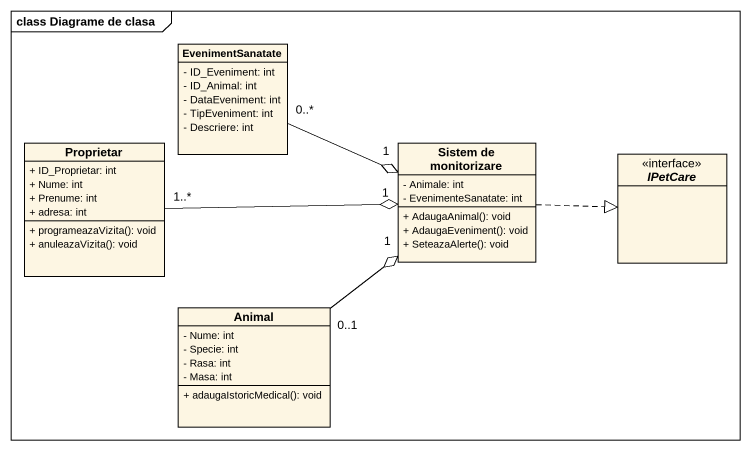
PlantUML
@startuml
mainframe class Diagrame de clasa
hide circle
hide empty members
skinparam classAttributeIconSize 0
class EvenimentSanatate {
  - ID_Eveniment: int
  - ID_Animal: int
  - DataEveniment: int
  - TipEveniment: int
  - Descriere: int
}
class Proprietar {
  + ID_Proprietar: int
  + Nume: int
  + Prenume: int
  + adresa: int
  + programeazaVizita(): void
  + anuleazaVizita(): void
}
class "Sistem de monitorizare" as Sistem_de_monitorizare {
  - Animale: int
  - EvenimenteSanatate: int
  + AdaugaAnimal(): void
  + AdaugaEveniment(): void
  + SeteazaAlerte(): void
}
interface IPetCare
class Animal {
  - Nume: int
  - Specie: int
  - Rasa: int
  - Masa: int
  + adaugaIstoricMedical(): void
}
EvenimentSanatate "0..*" -right-o "1" Sistem_de_monitorizare
Proprietar "1..*" -right-o "1" Sistem_de_monitorizare
Sistem_de_monitorizare .right.|> IPetCare
Animal "0..1" -up-o "1" Sistem_de_monitorizare
@enduml
